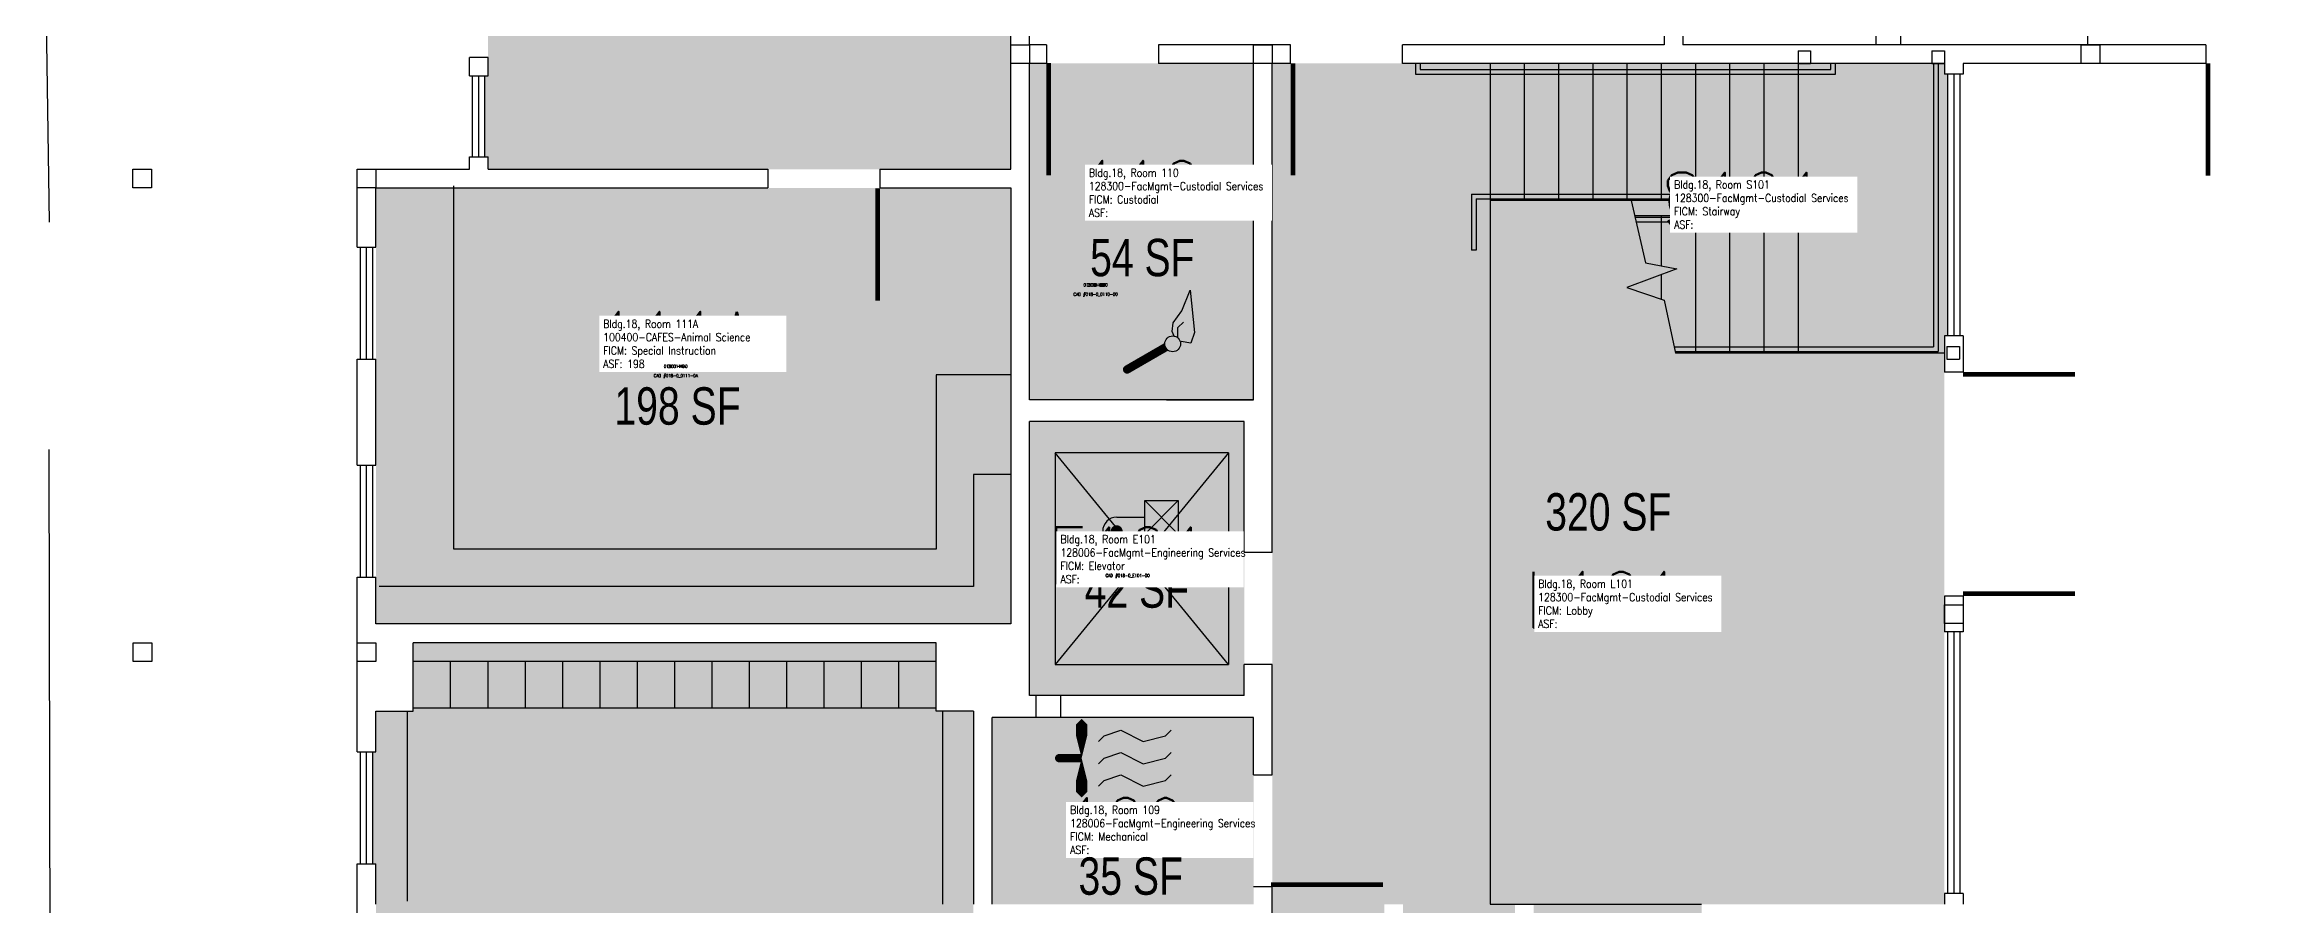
# Model space of a CAD drawing. Header units: inches. Extents: x 0 to 2023, y -332 to 1607.
# Drawn here: x 924 to 1641, y 498 to 774 of the extents above; entities that cross this region are included whole.
import ezdxf
from ezdxf.enums import TextEntityAlignment as Align

# ---------------------------------------------------------------- set-up
doc = ezdxf.new("R2010")
doc.units = ezdxf.units.IN
doc.header["$LTSCALE"] = 100
doc.header["$MEASUREMENT"] = 0
doc.linetypes.add('DASHED', pattern=[9, 6, -3])
doc.layers.get('0').update_dxf_attribs({"linetype": 'CONTINUOUS'})
for name, color, linetype in [('A-COLS', 5, 'CONTINUOUS'), ('A-DOOR', 2, 'CONTINUOUS'), ('A-FLOR', 3, 'CONTINUOUS'), ('A-GLAZ', 1, 'CONTINUOUS'), ('A-GLAZ-SILL', 2, 'CONTINUOUS'), ('A-IDEN-CNUM', 7, 'CONTINUOUS'), ('A-IDEN-ICON', 4, 'CONTINUOUS'), ('A-IDEN-RNUM', 7, 'CONTINUOUS'), ('A-IDEN-SNUM', 4, 'CONTINUOUS'), ('A-IDEN-VNUM', 4, 'CONTINUOUS'), ('A-SITE', 3, 'CONTINUOUS'), ('A-WALL', 5, 'CONTINUOUS'), ('AREA-TEXT', 3, 'CONTINUOUS'), ('Rooms-Category-Color', 7, 'CONTINUOUS'), ('Rooms-College-Color', 7, 'CONTINUOUS'), ('Rooms-Department-Color', 7, 'CONTINUOUS'), ('Rooms-Division-Color', 7, 'CONTINUOUS'), ('Rooms-Information', 7, 'CONTINUOUS')]:
    doc.layers.add(name, color=color, linetype=linetype)
doc.styles.add('AREA', font='arial.ttf', dxfattribs={"width": 0.75, "height": 24})
doc.styles.add('ROOMSNUMBER', font='TXT.SHX', dxfattribs={"height": 0.03})
doc.styles.add('ROOMVNUMBER', font='simplex.shx', dxfattribs={"width": 0.85})

# ---------------------------------------------------------------- blocks, each defined once
blk = doc.blocks.new('CPCUST')
for p, q in [((0.0297, -0.0341), (0.0376, -0.0302)), ((0.0376, -0.0302), (0.0533, -0.0324)), ((0.0533, -0.0324), (0.0745, -0.0479)), ((0.0171, -0.0639), (0.02, -0.0466)), ((0.0358, -0.0705), (0.0171, -0.0639)), ((0.0262, -0.0408), (0.0446, -0.0406)), ((0.1117, -0.0625), (0.0358, -0.0705)), ((0.0446, -0.0406), (0.0543, -0.0505)), ((0.0745, -0.0479), (0.1117, -0.0625))]:
    blk.add_line(p, q)
at = {"const_width": 0.015}
blk.add_lwpolyline([(-0.03, 0.05), (0.01, -0.0193)], dxfattribs=at)
at = {"const_width": 0.0075}
blk.add_lwpolyline([(-0.0332, 0.0481, 1), (-0.0268, 0.0519, 1)], format="xyb", close=True, dxfattribs=at)
blk.add_circle((0.0158, -0.0313), 0.0141)
blk = doc.blocks.new('CPELEV')
for p, q in [((-0.035, 0.03), (-0.035, -0.08)), ((0.015, 0.03), (0.015, -0.02)), ((0.045, -0.08), (-0.015, -0.02)), ((-0.015, -0.08), (0.045, -0.02)), ((-0.015, -0.02), (0.045, -0.02)), ((-0.015, -0.08), (-0.015, -0.02)), ((0.045, -0.02), (0.045, -0.08)), ((0.045, -0.08), (-0.015, -0.08))]:
    blk.add_line(p, q)
at = {"const_width": 0.0106}
blk.add_lwpolyline([(-0.0153, 0.03, 1), (-0.0047, 0.03, 1)], format="xyb", close=True, dxfattribs=at)
blk.add_arc((-0.01, 0.03), 0.025, 0, 180)
blk = doc.blocks.new('CPMECH')
for p, q in [((0.015, 0.035), (0.045, 0.045)), ((0.045, 0.045), (0.085, 0.025)), ((0.125, 0.035), (0.135, 0.045)), ((0.005, 0.025), (0.015, 0.035)), ((0.015, -0.005), (0.045, 0.005)), ((0.045, 0.005), (0.085, -0.015)), ((0.085, 0.025), (0.125, 0.035)), ((0.125, -0.005), (0.135, 0.005)), ((0.005, -0.015), (0.015, -0.005)), ((0.015, -0.045), (0.045, -0.035)), ((0.045, -0.035), (0.085, -0.055)), ((0.085, -0.015), (0.125, -0.005)), ((0.125, -0.045), (0.135, -0.035)), ((0.005, -0.055), (0.015, -0.045)), ((0.085, -0.055), (0.125, -0.045))]:
    blk.add_line(p, q)
for points in [[(-0.025, -0.005, 0, 0.02, 0), (-0.025, 0.035, 0.02, 0.02, 0), (-0.025, 0.055, 0.02, 0, 0), (-0.025, 0.065, 0, 0, 0)], [(-0.025, -0.005, 0, 0.02, 0), (-0.025, -0.045, 0.02, 0.02, 0), (-0.025, -0.065, 0.02, 0, 0), (-0.025, -0.075, 0, 0, 0)]]:
    blk.add_lwpolyline(points, format="xyseb")
at = {"const_width": 0.0075}
blk.add_lwpolyline([(-0.0682, -0.0069, 1), (-0.0618, -0.0031, 1)], format="xyb", close=True, dxfattribs=at)
at = {"const_width": 0.015}
blk.add_lwpolyline([(-0.025, -0.005), (-0.065, -0.005)], dxfattribs=at)

msp = doc.modelspace()

# ---------------------------------------------------------------- hatches: boundary and pattern name
at = {"layer": 'Rooms-Category-Color', "true_color": 0xadadad}
for points in [[(1114, 1389), (1116, 1389), (1116, 1390), (1131, 1390), (1131, 1389), (1217, 1389), (1217, 1390), (1232, 1390), (1232, 1389), (1234, 1389), (1234, 843), (1235, 843), (1235, 819), (1234, 819), (1234, 734), (1066, 734), (1066, 738), (1065, 738), (1065, 764), (1066, 764), (1066, 814), (1114, 814)], [(1240, 768), (1312, 768), (1312, 660), (1240, 660)], [(1388, 768), (1388, 675), (1534, 675), (1534, 668.89), (1534, 596.97), (1534, 498), (1396, 498), (1396, 480), (1360, 480), (1360, 498), (1354, 498), (1354, 480), (1318, 480), (1318, 539.58), (1318, 611), (1318, 768), (1359.88, 768)], [(1534, 675), (1388, 675), (1388, 768), (1534, 768), (1534, 764.5), (1535, 764.5), (1535, 680.5), (1534, 680.5)], [(1240, 653), (1309, 653), (1309, 565), (1240, 565)], [(1210, 560), (1222, 560), (1222, 486), (1228, 486), (1228, 492), (1312, 492), (1312, 354), (1270, 354), (1270, 402), (1264, 402), (1264, 354), (1228, 354), (1228, 444), (1222, 444), (1222, 360), (1126, 360), (1126, 372.53), (1090, 372.53), (1090, 432), (1030, 432), (1030, 444), (1029, 444), (1029, 480), (1030, 480), (1030, 511), (1029, 511), (1029, 547), (1030, 547), (1030, 560), (1042, 560), (1042, 582), (1210, 582)], [(1228, 558), (1312, 558), (1312, 498), (1228, 498)], [(1402, 258), (1456, 258), (1456, 302), (1457, 302), (1457, 326), (1456, 326), (1456, 464), (1457, 464), (1457, 488), (1456, 488), (1456, 498), (1402, 498), (1402, 420.9)]]:
    msp.add_hatch(color=253, dxfattribs=at).paths.add_polyline_path(points)
at = {"layer": 'Rooms-Category-Color', "true_color": 0xe3f498}
msp.add_hatch(color=61, dxfattribs=at).paths.add_polyline_path([(1030, 728), (1234, 728), (1234, 588), (1030, 588)])
at = {"layer": 'Rooms-College-Color', "true_color": 0xadadad}
for points in [[(1114, 1389), (1116, 1389), (1116, 1390), (1131, 1390), (1131, 1389), (1217, 1389), (1217, 1390), (1232, 1390), (1232, 1389), (1234, 1389), (1234, 843), (1235, 843), (1235, 819), (1234, 819), (1234, 734), (1066, 734), (1066, 738), (1065, 738), (1065, 764), (1066, 764), (1066, 814), (1114, 814)], [(1240, 768), (1312, 768), (1312, 660), (1240, 660)], [(1388, 768), (1388, 675), (1534, 675), (1534, 668.89), (1534, 596.97), (1534, 498), (1396, 498), (1396, 480), (1360, 480), (1360, 498), (1354, 498), (1354, 480), (1318, 480), (1318, 539.58), (1318, 611), (1318, 768), (1359.88, 768)], [(1534, 675), (1388, 675), (1388, 768), (1534, 768), (1534, 764.5), (1535, 764.5), (1535, 680.5), (1534, 680.5)], [(1240, 653), (1309, 653), (1309, 565), (1240, 565)], [(1210, 560), (1222, 560), (1222, 486), (1228, 486), (1228, 492), (1312, 492), (1312, 354), (1270, 354), (1270, 402), (1264, 402), (1264, 354), (1228, 354), (1228, 444), (1222, 444), (1222, 360), (1126, 360), (1126, 372.53), (1090, 372.53), (1090, 432), (1030, 432), (1030, 444), (1029, 444), (1029, 480), (1030, 480), (1030, 511), (1029, 511), (1029, 547), (1030, 547), (1030, 560), (1042, 560), (1042, 582), (1210, 582)], [(1228, 558), (1312, 558), (1312, 498), (1228, 498)], [(1402, 258), (1456, 258), (1456, 302), (1457, 302), (1457, 326), (1456, 326), (1456, 464), (1457, 464), (1457, 488), (1456, 488), (1456, 498), (1402, 498), (1402, 420.9)]]:
    msp.add_hatch(color=253, dxfattribs=at).paths.add_polyline_path(points)
at = {"layer": 'Rooms-College-Color', "true_color": 0xe3c5e1}
msp.add_hatch(color=254, dxfattribs=at).paths.add_polyline_path([(1030, 728), (1234, 728), (1234, 588), (1030, 588)])
at = {"layer": 'Rooms-Department-Color', "true_color": 0xacacac}
for points in [[(1114, 1389), (1116, 1389), (1116, 1390), (1131, 1390), (1131, 1389), (1217, 1389), (1217, 1390), (1232, 1390), (1232, 1389), (1234, 1389), (1234, 843), (1235, 843), (1235, 819), (1234, 819), (1234, 734), (1066, 734), (1066, 738), (1065, 738), (1065, 764), (1066, 764), (1066, 814), (1114, 814)], [(1240, 768), (1312, 768), (1312, 660), (1240, 660)], [(1388, 768), (1388, 675), (1534, 675), (1534, 668.89), (1534, 596.97), (1534, 498), (1396, 498), (1396, 480), (1360, 480), (1360, 498), (1354, 498), (1354, 480), (1318, 480), (1318, 539.58), (1318, 611), (1318, 768), (1359.88, 768)], [(1534, 675), (1388, 675), (1388, 768), (1534, 768), (1534, 764.5), (1535, 764.5), (1535, 680.5), (1534, 680.5)], [(1240, 653), (1309, 653), (1309, 565), (1240, 565)], [(1210, 560), (1222, 560), (1222, 486), (1228, 486), (1228, 492), (1312, 492), (1312, 354), (1270, 354), (1270, 402), (1264, 402), (1264, 354), (1228, 354), (1228, 444), (1222, 444), (1222, 360), (1126, 360), (1126, 372.53), (1090, 372.53), (1090, 432), (1030, 432), (1030, 444), (1029, 444), (1029, 480), (1030, 480), (1030, 511), (1029, 511), (1029, 547), (1030, 547), (1030, 560), (1042, 560), (1042, 582), (1210, 582)], [(1228, 558), (1312, 558), (1312, 498), (1228, 498)], [(1402, 258), (1456, 258), (1456, 302), (1457, 302), (1457, 326), (1456, 326), (1456, 464), (1457, 464), (1457, 488), (1456, 488), (1456, 498), (1402, 498), (1402, 420.9)]]:
    msp.add_hatch(color=253, dxfattribs=at).paths.add_polyline_path(points)
at = {"layer": 'Rooms-Department-Color', "true_color": 0xe3c5e1}
msp.add_hatch(color=254, dxfattribs=at).paths.add_polyline_path([(1030, 728), (1234, 728), (1234, 588), (1030, 588)])
at = {"layer": 'Rooms-Division-Color', "true_color": 0xadadad}
for points in [[(1114, 1389), (1116, 1389), (1116, 1390), (1131, 1390), (1131, 1389), (1217, 1389), (1217, 1390), (1232, 1390), (1232, 1389), (1234, 1389), (1234, 843), (1235, 843), (1235, 819), (1234, 819), (1234, 734), (1066, 734), (1066, 738), (1065, 738), (1065, 764), (1066, 764), (1066, 814), (1114, 814)], [(1240, 768), (1312, 768), (1312, 660), (1240, 660)], [(1388, 768), (1388, 675), (1534, 675), (1534, 668.89), (1534, 596.97), (1534, 498), (1396, 498), (1396, 480), (1360, 480), (1360, 498), (1354, 498), (1354, 480), (1318, 480), (1318, 539.58), (1318, 611), (1318, 768), (1359.88, 768)], [(1534, 675), (1388, 675), (1388, 768), (1534, 768), (1534, 764.5), (1535, 764.5), (1535, 680.5), (1534, 680.5)], [(1240, 653), (1309, 653), (1309, 565), (1240, 565)], [(1210, 560), (1222, 560), (1222, 486), (1228, 486), (1228, 492), (1312, 492), (1312, 354), (1270, 354), (1270, 402), (1264, 402), (1264, 354), (1228, 354), (1228, 444), (1222, 444), (1222, 360), (1126, 360), (1126, 372.53), (1090, 372.53), (1090, 432), (1030, 432), (1030, 444), (1029, 444), (1029, 480), (1030, 480), (1030, 511), (1029, 511), (1029, 547), (1030, 547), (1030, 560), (1042, 560), (1042, 582), (1210, 582)], [(1228, 558), (1312, 558), (1312, 498), (1228, 498)], [(1402, 258), (1456, 258), (1456, 302), (1457, 302), (1457, 326), (1456, 326), (1456, 464), (1457, 464), (1457, 488), (1456, 488), (1456, 498), (1402, 498), (1402, 420.9)]]:
    msp.add_hatch(color=253, dxfattribs=at).paths.add_polyline_path(points)
at = {"layer": 'Rooms-Division-Color', "true_color": 0xe3c5e1}
msp.add_hatch(color=254, dxfattribs=at).paths.add_polyline_path([(1030, 728), (1234, 728), (1234, 588), (1030, 588)])

# ---------------------------------------------------------------- linework, layer by layer
at = {"layer": 'A-COLS', "linetype": 'Continuous'}
for p, q in [((1234, 774), (1240, 774)), ((1234, 768), (1234, 774)), ((1240, 768), (1234, 768)), ((1240, 774), (1240, 768)), ((1312, 774), (1318, 774)), ((1312, 768), (1312, 774)), ((1318, 768), (1312, 768)), ((1318, 774), (1318, 768)), ((1577.97, 774), (1583.97, 774)), ((1577.97, 768), (1577.97, 774)), ((1583.97, 768), (1577.97, 768)), ((1583.97, 774), (1583.97, 768)), ((951.85, 728), (951.85, 734)), ((951.85, 734), (957.85, 734)), ((957.85, 734), (957.85, 728)), ((1024, 734), (1030, 734)), ((1024, 728), (1024, 734)), ((1030, 734), (1030, 728)), ((957.85, 728), (951.85, 728)), ((1030, 728), (1024, 728)), ((1534, 594.18), (1540, 594.18)), ((1534, 588.18), (1534, 594.18)), ((1540, 594.18), (1540, 588.18)), ((952, 576), (952, 582)), ((952, 582), (958, 582)), ((958, 582), (958, 576)), ((1023.95, 582), (1029.95, 582)), ((1023.95, 576), (1023.95, 582)), ((1029.95, 582), (1029.95, 576)), ((1540, 588.18), (1534, 588.18)), ((958, 576), (952, 576)), ((1029.95, 576), (1023.95, 576))]:
    msp.add_line(p, q, dxfattribs=at)
at = {"layer": 'A-COLS'}
for p, q in [((1487, 772), (1491, 772)), ((1487, 772), (1487, 768)), ((1487, 768), (1491, 768)), ((1491, 772), (1491, 768)), ((1530, 772), (1534, 772)), ((1530, 772), (1530, 768)), ((1530, 768), (1534, 768)), ((1534, 772), (1534, 768)), ((1534.83, 677.08), (1538.83, 677.08)), ((1534.83, 677.08), (1534.83, 673.08)), ((1538.83, 677.08), (1538.83, 673.08)), ((1534.83, 673.08), (1538.83, 673.08))]:
    msp.add_line(p, q, dxfattribs=at)
at = {"layer": 'A-DOOR'}
for points in [[(1059.71, 805.1, 1.5, 1.5, 0), (1023.71, 805.1, 0, 0, 0), (1023.71, 804.35, 0, 0, 0.414214), (1061.21, 769.85, 0, 0, 0.414214)], [(1246.17, 768.1, 1.5, 1.5, 0), (1246.17, 732.1, 0, 0, 0), (1246.92, 732.1, 0, 0, 0.414214), (1281.42, 769.6, 0, 0, 0.414214)], [(1324.63, 768.06, 1.5, 1.5, 0), (1324.63, 732.06, 0, 0, 0), (1325.38, 732.06, 0, 0, 0.414214), (1359.88, 769.56, 0, 0, 0.414214)], [(1618.72, 767.99, 1.5, 1.5, 0), (1618.72, 731.99, 0, 0, 0), (1619.47, 731.99, 0, 0, 0.414214), (1653.97, 769.49, 0, 0, 0.414214)], [(1191.21, 727.84, 1.5, 1.5, 0), (1191.21, 691.84, 0, 0, 0), (1190.46, 691.84, 0, 0, -0.414214), (1155.96, 729.34, 0, 0, -0.414214)], [(1539.99, 668.14, 1.5, 1.5, 0), (1575.99, 668.14, 0, 0, 0), (1575.99, 667.39, 0, 0, -0.414214), (1538.49, 632.89, 0, 0, -0.414214)], [(1539.99, 597.72, 1.5, 1.5, 0), (1575.99, 597.72, 0, 0, 0), (1575.99, 598.47, 0, 0, 0.414214), (1538.49, 632.97, 0, 0, 0.414214)], [(1317.61, 504.33, 1.5, 1.5, 0), (1353.61, 504.33, 0, 0, 0), (1353.61, 505.08, 0, 0, 0.414214), (1316.11, 539.58, 0, 0, 0.414214)]]:
    msp.add_lwpolyline(points, format="xyseb", dxfattribs=at)
at = {"layer": 'A-FLOR', "linetype": 'Continuous'}
for p, q in [((1512, 798), (1512, 774)), ((1520, 774), (1520, 798)), ((1580, 798), (1580, 774)), ((1364, 768), (1364, 764.5)), ((1365.5, 768), (1365.5, 766)), ((1388, 768), (1388, 724)), ((1399, 768), (1399, 724)), ((1410, 768), (1410, 724)), ((1421, 768), (1421, 724)), ((1432, 768), (1432, 724)), ((1443, 768), (1443, 724)), ((1454, 768), (1454, 724)), ((1465, 768), (1465, 724)), ((1476, 768), (1476, 724)), ((1487, 768), (1487, 719)), ((1497.5, 766), (1497.5, 768)), ((1499, 764.5), (1499, 768)), ((1530.5, 768), (1530.5, 677)), ((1532, 768), (1532, 675.5)), ((1364, 764.5), (1499, 764.5)), ((1365.5, 766), (1497.5, 766)), ((1055, 612), (1055, 728.66)), ((1382, 726), (1489.5, 726)), ((1382, 726), (1382, 708)), ((1489.5, 726), (1489.5, 717)), ((1383.5, 724.5), (1488, 724.5)), ((1383.5, 724.5), (1383.5, 708)), ((1487, 724), (1388, 724)), ((1433.38, 724), (1438, 704)), ((1487, 719), (1434.54, 719)), ((1488, 718.5), (1434.65, 718.5)), ((1443, 719), (1443, 703)), ((1454, 719), (1454, 675)), ((1465, 719), (1465, 675)), ((1476, 719), (1476, 675)), ((1487, 719), (1487, 675)), ((1488, 724.5), (1488, 718.5)), ((1489.5, 717), (1435, 717)), ((1383.5, 708), (1382, 708)), ((1438, 704), (1448, 702)), ((1448, 702), (1432, 696)), ((1432, 696), (1444, 692)), ((1443, 700.12), (1443, 692.33)), ((1444, 692), (1447.58, 675)), ((1312, 660), (1312, 688)), ((1447.16, 677), (1530.5, 677)), ((1447.58, 675.5), (1532, 675.5)), ((1487, 675), (1447.58, 675)), ((1534, 675), (1447.58, 675)), ((1234, 668), (1210, 668)), ((1210, 668), (1210, 612)), ((1284, 660), (1312, 660)), ((1304, 643), (1248.25, 643)), ((1248.25, 643), (1248.25, 575)), ((1304, 643), (1304, 575)), ((1210, 612), (1055, 612)), ((1210, 576), (1042, 576)), ((1054, 561), (1054, 576)), ((1066, 561), (1066, 576)), ((1078, 561), (1078, 576)), ((1090, 561), (1090, 576)), ((1102, 561), (1102, 576)), ((1114, 561), (1114, 576)), ((1126, 561), (1126, 576)), ((1138, 561), (1138, 576)), ((1150, 561), (1150, 576)), ((1162, 561), (1162, 576)), ((1174, 561), (1174, 576)), ((1186, 561), (1186, 576)), ((1198, 561), (1198, 576)), ((1248.25, 575), (1304, 575)), ((1040, 560), (1040, 499)), ((1210, 561), (1042, 561)), ((1212, 560), (1212, 498))]:
    msp.add_line(p, q, dxfattribs=at)
at = {"layer": 'A-FLOR', "linetype": 'DASHED'}
for p, q in [((1388, 724), (1388, 498)), ((1234, 636), (1222, 636)), ((1222, 636), (1222, 600)), ((1222, 600), (1031, 600)), ((1388, 498), (1456, 498))]:
    msp.add_line(p, q, dxfattribs=at)
at = {"layer": 'A-FLOR'}
for p, q in [((1304, 575), (1248.25, 643)), ((1304, 643), (1248.25, 575))]:
    msp.add_line(p, q, dxfattribs=at)
at = {"layer": 'A-GLAZ', "linetype": 'Continuous'}
for p, q in [((1063, 738), (1063, 764)), ((1537, 764.5), (1537, 680.5)), ((1027, 673), (1027, 709)), ((1027, 603), (1027, 639)), ((1537, 585.5), (1537, 501.5)), ((1027, 511), (1027, 547))]:
    msp.add_line(p, q, dxfattribs=at)
at = {"layer": 'A-GLAZ-SILL', "linetype": 'Continuous'}
for p, q in [((1061, 738), (1061, 764)), ((1065, 738), (1065, 764)), ((1535, 764.5), (1535, 680.5)), ((1539, 764.5), (1539, 680.5)), ((1025, 673), (1025, 709)), ((1029, 673), (1029, 709)), ((1025, 603), (1025, 639)), ((1029, 603), (1029, 639)), ((1535, 585.5), (1535, 501.5)), ((1539, 585.5), (1539, 501.5)), ((1025, 511), (1025, 547)), ((1029, 511), (1029, 547))]:
    msp.add_line(p, q, dxfattribs=at)
at = {"layer": 'A-SITE'}
for p, q in [((923.53, 814), (925, 717)), ((926, 93), (925, 644))]:
    msp.add_line(p, q, dxfattribs=at)
at = {"layer": 'A-WALL', "linetype": 'Continuous'}
for p, q in [((1444, 804.55), (1444, 774)), ((1450, 804.55), (1450, 774)), ((1234, 773.21), (1234, 779.75)), ((1240, 774), (1240, 779.75)), ((1060, 764), (1060, 769.85)), ((1066, 764), (1066, 769.85)), ((1234, 734), (1234, 774)), ((1245.42, 774), (1240, 774)), ((1245.42, 768), (1240, 768)), ((1240, 660), (1240, 768)), ((1323.88, 774), (1281.42, 774)), ((1312, 768), (1281.42, 768)), ((1312, 660), (1312, 768)), ((1323.88, 768), (1318, 768)), ((1318, 611), (1318, 768)), ((1444, 774), (1359.88, 774)), ((1534, 768), (1359.88, 768)), ((1617.97, 774), (1450, 774)), ((1534, 768), (1534, 764.5)), ((1617.97, 768), (1540, 768)), ((1540, 768), (1540, 764.5)), ((1060, 764), (1066, 764)), ((1540, 764.5), (1534, 764.5)), ((1024, 709), (1024, 734)), ((1024, 734), (1060, 734)), ((1060, 734), (1060, 738)), ((1060, 738), (1066, 738)), ((1066, 734), (1066, 738)), ((1066, 734), (1155.96, 734)), ((1191.96, 734), (1234, 734)), ((1030, 709), (1030, 728)), ((1030, 728), (1155.96, 728)), ((1191.96, 728), (1234, 728)), ((1234, 728), (1234, 588)), ((1024, 709), (1030, 709)), ((1534, 680.5), (1534, 668.89)), ((1540, 680.5), (1534, 680.5)), ((1540, 680.5), (1540, 668.89)), ((1024, 639), (1024, 673)), ((1024, 673), (1030, 673)), ((1030, 639), (1030, 673)), ((1312, 660), (1240, 660)), ((1240, 565), (1240, 653)), ((1309, 653), (1240, 653)), ((1309, 611), (1309, 653)), ((1024, 639), (1030, 639)), ((1318, 611), (1309, 611)), ((1024, 558), (1024, 603)), ((1024, 603), (1030, 603)), ((1030, 588), (1030, 603)), ((1534, 596.97), (1534, 585.5)), ((1540, 596.97), (1540, 585.5)), ((1234, 588), (1030, 588)), ((1210, 582), (1042, 582)), ((1042, 560), (1042, 582)), ((1210, 560), (1210, 582)), ((1540, 585.5), (1534, 585.5)), ((1309, 565), (1309, 575)), ((1318, 575), (1309, 575)), ((1318, 539.58), (1318, 575)), ((1024, 547), (1024, 560)), ((1030, 547), (1030, 560)), ((1030, 560), (1042, 560)), ((1222, 560), (1210, 560)), ((1222, 560), (1222, 498)), ((1309, 565), (1240, 565)), ((1312, 558), (1228, 558)), ((1228, 498), (1228, 558)), ((1312, 539.58), (1312, 558)), ((1024, 547), (1030, 547)), ((1024, 480), (1024, 511)), ((1024, 511), (1030, 511)), ((1030, 498), (1030, 511)), ((1318, 480), (1318, 503.58)), ((1534, 501.5), (1534, 498)), ((1540, 501.5), (1534, 501.5)), ((1540, 501.5), (1540, 498))]:
    msp.add_line(p, q, dxfattribs=at)
at = {"layer": 'A-WALL'}
for p, q in [((1066, 769.85), (1060, 769.85)), ((1245.42, 774), (1245.42, 768)), ((1281.42, 774), (1281.42, 768)), ((1323.88, 768), (1323.88, 774)), ((1359.88, 768), (1359.88, 774)), ((1617.97, 774), (1617.97, 768)), ((1155.96, 734), (1155.96, 728)), ((1191.96, 734), (1191.96, 728)), ((1540, 668.89), (1534, 668.89)), ((1540, 596.97), (1534, 596.97)), ((1312, 539.58), (1318, 539.58)), ((1318, 503.58), (1312, 503.58))]:
    msp.add_line(p, q, dxfattribs=at)
at = {"layer": 'A-WALL', "linetype": 'DASHED'}
for p, q in [((1242, 565), (1242, 558)), ((1250, 565), (1250, 558))]:
    msp.add_line(p, q, dxfattribs=at)

# ---------------------------------------------------------------- block references
at = {"layer": 'A-IDEN-ICON', "xscale": 180, "yscale": 180, "zscale": 180, "rotation": 90}
for name, p in [('CPCUST', (1280.38, 675.12)), ('CPELEV', (1273.43, 619.59))]:
    msp.add_blockref(name, p, dxfattribs=at)
at = {"layer": 'A-IDEN-ICON', "xscale": 180, "yscale": 180, "zscale": 180}
msp.add_blockref('CPMECH', (1261.25, 545.82), dxfattribs=at)

# ---------------------------------------------------------------- texts
at = {"layer": 'A-IDEN-CNUM', "style": 'ROOMSNUMBER', "width": 0.85}
for s, p in [('CAD #018-0_S101-00', (1470.76, 718.31)), ('CAD #018-0_0110-00', (1261.24, 693.36)), ('CAD #018-0_0111-0A', (1126.34, 667.23)), ('CAD #018-0_E101-00', (1271.54, 603.07)), ('CAD #018-0_L101-00', (1414.07, 590.48)), ('CAD #018-0_0109-00', (1260.45, 522.82))]:
    msp.add_text(s, height=1, dxfattribs=at).set_placement(p, align=Align.CENTER)
at = {"layer": 'A-IDEN-RNUM', "style": 'ROOMSNUMBER', "width": 0.85}
for s, p in [('S101-00', (1470.76, 721.31)), ('0110-00', (1261.24, 696.36)), ('0111-A0', (1126.34, 670.23)), ('E101-00', (1271.54, 606.07)), ('L101-00', (1414.07, 593.48)), ('0109-00', (1260.45, 525.82))]:
    msp.add_text(s, height=1, dxfattribs=at).set_placement(p, align=Align.CENTER)
at = {"layer": 'A-IDEN-SNUM', "style": 'ROOMSNUMBER', "width": 0.85}
for s, p in [('0180S10100', (1470.76, 721.31)), ('0180011000', (1261.24, 696.36)), ('01800111A0', (1126.34, 670.23)), ('0180E10100', (1271.54, 606.07)), ('0180L10100', (1414.07, 593.48)), ('0180010900', (1260.45, 525.82))]:
    msp.add_text(s, height=1, dxfattribs=at).set_placement(p, align=Align.CENTER)
at = {"layer": 'A-IDEN-VNUM', "style": 'ROOMVNUMBER', "width": 0.85}
for s, p in [('110', (1275.85, 718.75)), ('S101', (1469.38, 714.93)), ('111A', (1126.34, 670.23)), ('E101', (1271.82, 601.07)), ('L101', (1424.6, 586.76)), ('109', (1270.92, 514.18))]:
    msp.add_text(s, height=18, dxfattribs=at).set_placement(p, align=Align.CENTER)
at = {"layer": 'AREA-TEXT', "style": 'AREA', "width": 0.75}
for s, p in [('95 SF', (1461.5, 721.5)), ('54 SF', (1276.26, 705.66)), ('198 SF', (1126.89, 658)), ('320 SF', (1426, 624)), ('42 SF', (1274.5, 599.23)), ('35 SF', (1272.53, 507.07))]:
    msp.add_text(s, height=12, dxfattribs=at).set_placement(p, align=Align.MIDDLE_CENTER)

# ---------------------------------------------------------------- next in the draw order: texts
at = {"layer": 'Rooms-Information', "char_height": 2.5714, "width": 57.6, "attachment_point": 7, "style": 'ROOMVNUMBER', "bg_fill": 3, "box_fill_scale": 1.5, "bg_fill_color": 256, "bg_fill_true_color": 13158600, "bg_fill_transparency": 0}
for s, insert in [('Bldg.18, Room 110^M^J128300-FacMgmt-Custodial Services^M^JFICM: Custodial^M^JASF: ', (1259.09, 718.75)), ('Bldg.18, Room S101^M^J128300-FacMgmt-Custodial Services^M^JFICM: Stairway^M^JASF: ', (1447.16, 714.93)), ('Bldg.18, Room 111A^M^J100400-CAFES-Animal Science^M^JFICM: Special Instruction^M^JASF: 198', (1103.03, 670.23)), ('Bldg.18, Room E101^M^J128006-FacMgmt-Engineering Services^M^JFICM: Elevator^M^JASF: ', (1249.96, 601.07)), ('Bldg.18, Room L101^M^J128300-FacMgmt-Custodial Services^M^JFICM: Lobby^M^JASF: ', (1403.47, 586.76)), ('Bldg.18, Room 109^M^J128006-FacMgmt-Engineering Services^M^JFICM: Mechanical^M^JASF: ', (1253.07, 514.18))]:
    msp.add_mtext(s, dxfattribs=dict(at, insert=insert))

doc.saveas('drawing.dxf')
